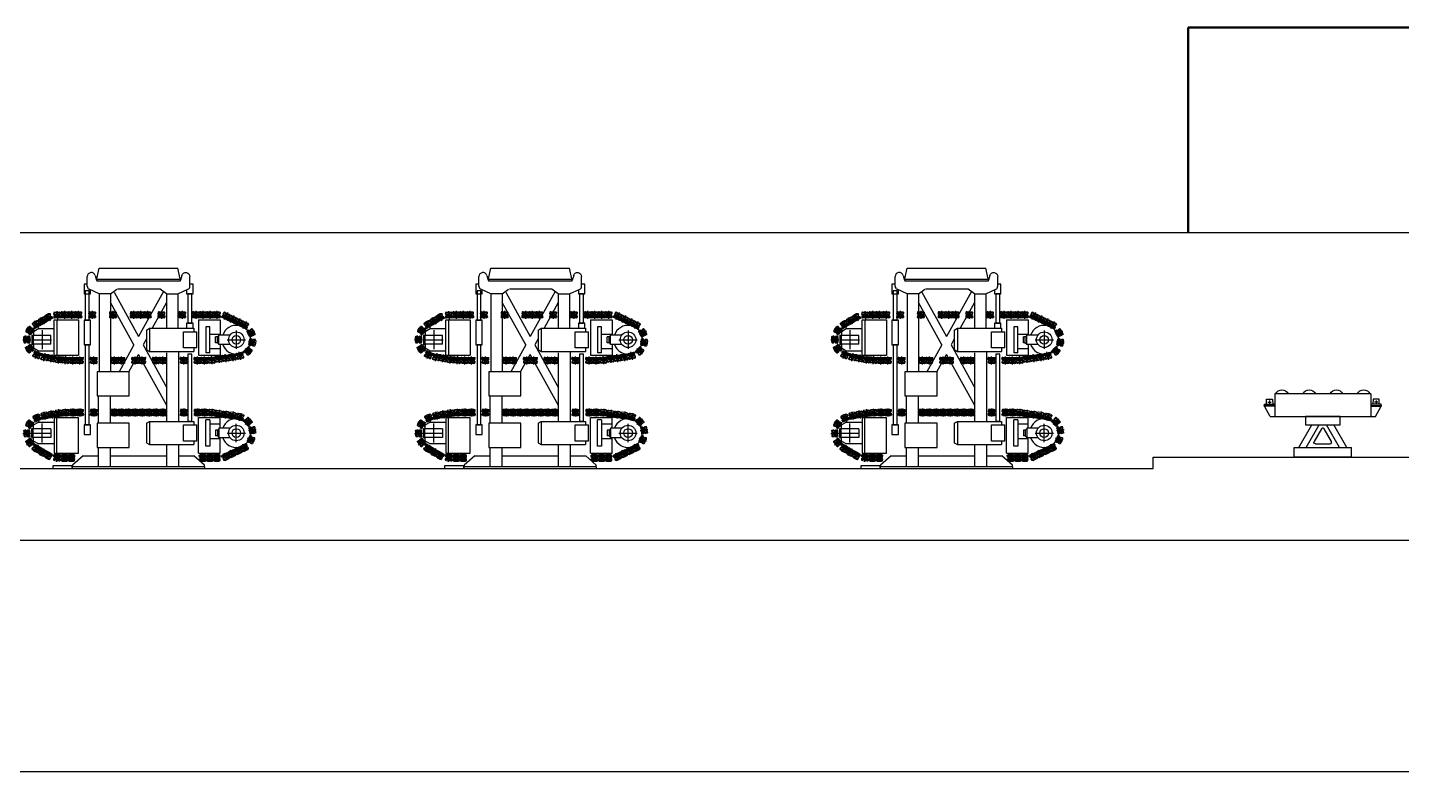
# Model space of a CAD drawing. Extents: x -77424 to 170509, y -26698 to 150000.
# Drawn here: x 39420 to 82277, y 0 to 23200 of the extents above; entities that cross this region are included whole.
import ezdxf

# ---------------------------------------------------------------- set-up
doc = ezdxf.new("R2010")
doc.units = 0
doc.header["$LTSCALE"] = 3.5
doc.header["$MEASUREMENT"] = 0
doc.header["$PDMODE"] = 35
doc.header["$PDSIZE"] = -1
doc.layers.get('0').update_dxf_attribs({"linetype": 'CONTINUOUS'})
doc.layers.add('_REFERENCE', color=253, linetype='CONTINUOUS')
doc.layers.add('E127-X-REF$0$2.06-STEEL-PRI-NWT', color=1, linetype='CONTINUOUS', lineweight=50)

# ---------------------------------------------------------------- blocks, each defined once
blk = doc.blocks.new('structure')
for p, q in [((-1359, 6020), (-1316, 5868)), ((-1305, 5910), (-1230, 6250)), ((-1230, 6250), (1220, 6250)), ((1295, 5910), (1220, 6250)), ((1349, 6020), (1306, 5868)), ((-1605, 5679), (-1605, 5988)), ((-1230, 5440), (-1547, 5588)), ((-1305, 5910), (-1305, 5840)), ((-1305, 5900), (1295, 5900)), ((1295, 5840), (-1305, 5840)), ((-880, 5440), (-680, 5590)), ((670, 5590), (-657, 5590)), ((870, 5440), (670, 5590)), ((1220, 5440), (1537, 5588)), ((1295, 5910), (1295, 5840)), ((1595, 5679), (1595, 5988)), ((-1230, 5440), (-1230, 3015)), ((-880, 5440), (-1230, 5440)), ((-880, 5440), (-880, 3015)), ((-148, 3855), (-876, 5171)), ((-770, 5495), (-5, 4113)), ((771, 5514), (-5, 4113)), ((870, 5177), (425, 4374)), ((870, 5440), (870, 4385)), ((870, 5440), (1220, 5440)), ((1220, 5440), (1220, 4385)), ((239, 4317), (339, 4374)), ((239, 4317), (239, 3707)), ((339, 4374), (339, 3649)), ((339, 4374), (1716, 4374)), ((1716, 4374), (1716, 4262)), ((239, 4038), (138, 3855)), ((1397, 4262), (1810, 4262)), ((1397, 3762), (1397, 4262)), ((1810, 3762), (1810, 4262)), ((-148, 3855), (-613, 3015)), ((-305, 3015), (-5, 3557)), ((880, 1959), (-5, 3557)), ((138, 3855), (880, 2515)), ((239, 3707), (339, 3649)), ((339, 3649), (1716, 3649)), ((880, 1467), (880, 3600)), ((1245, 3639), (1245, 1467)), ((1810, 3762), (1397, 3762)), ((1716, 3762), (1716, 3649)), ((-1300, 3015), (-1300, 2265)), ((-300, 3015), (-1300, 3015)), ((-300, 2265), (-300, 3015)), ((-1300, 2265), (-300, 2265)), ((-1255, 1407), (-1255, 2265)), ((-880, 1407), (-880, 2265)), ((-1300, 1407), (-1300, 657)), ((-300, 1407), (-1300, 1407)), ((-300, 657), (-300, 1407)), ((239, 1410), (339, 1467)), ((239, 1410), (239, 800)), ((339, 1467), (339, 742)), ((339, 1467), (1716, 1467)), ((1397, 1355), (1810, 1355)), ((1397, 855), (1397, 1355)), ((1716, 1467), (1716, 1355)), ((1810, 855), (1810, 1355)), ((-1300, 657), (-300, 657)), ((-1255, 50), (-1255, 657)), ((-880, 50), (-880, 657)), ((239, 800), (339, 742)), ((339, 742), (1716, 742)), ((880, 50), (880, 742)), ((1245, 742), (1245, 50)), ((1810, 855), (1397, 855)), ((1716, 855), (1716, 742)), ((-1734, 390), (-2065, 100)), ((-2065, 100), (-2065, 50)), ((-1734, 390), (-1255, 390)), ((-880, 390), (880, 390)), ((1245, 390), (1724, 390)), ((2055, 100), (1724, 390)), ((2055, 50), (2055, 100))]:
    blk.add_line(p, q)
for points in [[(-1605, 5746), (-1705, 5746), (-1705, 5446), (-1505, 5446), (-1505, 5568)], [(1495, 5568), (1495, 5445), (1695, 5445), (1695, 5745), (1595, 5745)], [(1695, 4374), (1695, 4530), (1495, 4530), (1495, 4374)]]:
    blk.add_lwpolyline(points)
for points in [[(-1665, 4620), (-1545, 4620), (-1545, 5534), (-1665, 5534)], [(1535, 4531), (1655, 4531), (1655, 5445), (1535, 5445)], [(-1705, 3850), (-1505, 3850), (-1505, 4620), (-1705, 4620)], [(-1665, 1360), (-1545, 1360), (-1545, 3850), (-1665, 3850)], [(1535, 1478), (1655, 1478), (1655, 3562), (1535, 3562)], [(-1705, 1060), (-1505, 1060), (-1505, 1360), (-1705, 1360)], [(-2675, 0), (-2075, 0), (-2075, 80), (-2675, 80)], [(-2075, 0), (2065, 0), (2065, 50), (-2075, 50)]]:
    blk.add_lwpolyline(points, close=True)
for centre, start, end in [((-1505, 5679), 180, 245), ((1495, 5679), 295, 0)]:
    blk.add_arc(centre, 100, start, end)
blk.add_ellipse((-1480, 5988), major_axis=(-125, 0), ratio=0.965926, start_param=3.407731, end_param=6.283185)
at = {"extrusion": (0, 0, -1)}
blk.add_ellipse((1470, 5988), major_axis=(125, 0), ratio=0.965926, start_param=3.407731, end_param=6.283185, dxfattribs=at)
blk.add_point((0, 0))
blk = doc.blocks.new('pad')
for p, q in [((-105, 67), (-110, 14)), ((-110, 14), (-109, 9)), ((-97, 72), (-105, 67)), ((-102, 172), (-103, 168)), ((-103, 168), (-103, 135)), ((-102, 50), (102, 50)), ((-99, 120), (-99, 144)), ((-95, 156), (-98, 156)), ((-98, 145), (-95, 145)), ((-59, 72), (-97, 72)), ((-85, 77), (-96, 75)), ((-96, 75), (-96, 72)), ((-95, 158), (-94, 159)), ((-95, 158), (-95, 109)), ((-94, 111), (-95, 111)), ((-95, 109), (-94, 108)), ((94, 159), (-94, 159)), ((-94, 108), (-94, 111)), ((-13, 111), (-94, 111)), ((-94, 108), (-13, 108)), ((-94, 21), (104, 21)), ((-71, 188), (-92, 182)), ((-75, 77), (-85, 77)), ((84, 0), (-84, 0)), ((-76, 108), (-74, 72)), ((-75, 72), (-75, 77)), ((-10, 85), (-72, 85)), ((-68, 188), (68, 188)), ((-56, 21), (-56, 35)), ((-47, 21), (-47, 35)), ((-33, 64), (-32, 67)), ((-33, 64), (43, 64)), ((-28, 21), (-28, 35)), ((-27, 72), (27, 72)), ((-18, 21), (-18, 35)), ((-13, 111), (-13, 108)), ((-10, 103), (-10, 72)), ((-10, 103), (-5, 103)), ((-5, 109), (5, 109)), ((-5, 109), (-5, 72)), ((0, 217), (0, -31)), ((5, 109), (5, 72)), ((10, 103), (5, 103)), ((10, 103), (10, 72)), ((10, 85), (72, 85)), ((13, 111), (13, 108)), ((13, 111), (94, 111)), ((94, 108), (13, 108)), ((18, 21), (18, 35)), ((28, 21), (28, 35)), ((33, 64), (32, 67)), ((47, 21), (47, 35)), ((56, 21), (56, 35)), ((59, 72), (97, 72)), ((71, 188), (92, 182)), ((76, 108), (74, 72)), ((75, 72), (75, 77)), ((75, 77), (85, 77)), ((85, 77), (96, 75)), ((95, 158), (94, 159)), ((94, 108), (94, 111)), ((94, 111), (95, 111)), ((95, 109), (94, 108)), ((95, 158), (95, 109)), ((95, 156), (98, 156)), ((98, 145), (95, 145)), ((96, 75), (96, 72)), ((97, 72), (105, 67)), ((99, 120), (99, 144)), ((102, 172), (103, 168)), ((103, 168), (103, 135)), ((105, 67), (110, 14)), ((110, 14), (109, 9))]:
    blk.add_line(p, q)
for points in [[(-84, 0), (-85, 0), (-107, 6)], [(-35, 50), (-37, 55), (-44, 65), (-49, 69), (-55, 72), (-59, 72)], [(-18, 35), (-28, 35), (-47, 35), (-56, 35)], [(18, 35), (28, 35), (47, 35), (56, 35)], [(35, 50), (37, 55), (44, 65), (49, 69), (55, 72), (59, 72)], [(84, 0), (85, 0), (107, 6)]]:
    blk.add_lwpolyline(points)
for points in [[(-29, 136), (-19, 136), (-14, 127), (-19, 118), (-29, 118), (-34, 127)], [(29, 136), (19, 136), (14, 127), (19, 118), (29, 118), (34, 127)]]:
    blk.add_lwpolyline(points, close=True)
for centre, radius, start, end in [((-105, 14), 5, 175, 185), ((-106, 9), 3, 185, 255), ((-102, 45), 5, 90, 175), ((-98, 135), 5, 180, 258.463), ((-91, 120), 7.5, 180, 237.769), ((-37, -11), 50, 67.6012, 112.3988), ((-27, 67), 5, 90, 175), ((37, -11), 50, 67.6012, 112.3988), ((27, 67), 5, 5, 90), ((91, 120), 7.5, 302.231, 0), ((98, 135), 5, 281.537, 0), ((102, 45), 5, 5, 90), ((106, 9), 3, 285, 355), ((105, 14), 5, 355, 5)]:
    blk.add_arc(centre, radius, start, end)
for centre, major_axis, ratio, start_param, end_param in [((-88, 169), (15, 0), 0.939926, 1.865031, 2.903271), ((-98, 183), (0, -27.4), 0.182385, 5.127165, 6.283185), ((-86, 144), (-12, 0), 0.976709, 6.192132, 6.283185), ((-98, 150), (5, 0), 0.976709, 4.521168, 4.712389), ((-68, 176), (13, 0), 0.939926, 1.570796, 1.865031)]:
    blk.add_ellipse(centre, major_axis=major_axis, ratio=ratio, start_param=start_param, end_param=end_param)
at = {"extrusion": (0, 0, -1)}
for centre, major_axis, ratio, start_param, end_param in [((0, 104), (15, 0), 0.976616, 3.627111, 5.797667), ((0, 101), (-15, 0), 0.976616, 0.485518, 2.656075), ((68, 176), (-13, 0), 0.939926, 1.570796, 1.865031), ((88, 169), (-15, 0), 0.939926, 1.865031, 2.903271), ((98, 183), (0, -27.4), 0.182385, 5.127165, 6.283185), ((98, 150), (-5, 0), 0.976709, 4.521168, 4.712389), ((86, 144), (12, 0), 0.976709, 6.192132, 6.283185)]:
    blk.add_ellipse(centre, major_axis=major_axis, ratio=ratio, start_param=start_param, end_param=end_param, dxfattribs=at)
blk = doc.blocks.new('tracks')
for p, q in [((-3130, 4352), (-3280, 4265)), ((-2640, 4352), (-3130, 4352)), ((-2640, 3532), (-2640, 4637)), ((-2640, 4637), (-1880, 4637)), ((-2555, 4637), (-2555, 3532)), ((-1880, 4637), (-1880, 3532)), ((1870, 4637), (2545, 4637)), ((1870, 4637), (1870, 3532)), ((2096, 4419), (2096, 3604)), ((2221, 4419), (2096, 4419)), ((2221, 3604), (2221, 4419)), ((2545, 4637), (2545, 4159)), ((-3330, 4157), (-3330, 3867)), ((-3330, 4157), (-3290, 4157)), ((-3330, 3867), (-3290, 3867)), ((-3290, 4157), (-3290, 3867)), ((-2740, 4147), (-3290, 4147)), ((-3290, 3947), (-3290, 3877)), ((-2740, 3877), (-3290, 3877)), ((-3280, 4265), (-3280, 4147)), ((-3280, 3877), (-3280, 3759)), ((-2740, 3877), (-2740, 4147)), ((2221, 4187), (2545, 4187)), ((2393, 3922), (2393, 4102)), ((2453, 4102), (2393, 4102)), ((2453, 3922), (2393, 3922)), ((2453, 4102), (2498, 4147)), ((2453, 3922), (2453, 4102)), ((2453, 3922), (2498, 3877)), ((2498, 3864), (2498, 4159)), ((2852, 4159), (2498, 4159)), ((2498, 3864), (2498, 4159)), ((2852, 3864), (2498, 3864)), ((2545, 3864), (2545, 3532)), ((-3280, 3759), (-3130, 3672)), ((-3130, 3672), (-2640, 3672)), ((-2640, 3532), (-1880, 3532)), ((1870, 3532), (2545, 3532)), ((2221, 3604), (2096, 3604)), ((2545, 3732), (2221, 3732)), ((-3280, 1358), (-3130, 1445)), ((-3280, 1240), (-3280, 1358)), ((-3130, 1445), (-2640, 1445)), ((-2640, 1585), (-1880, 1585)), ((-2640, 1585), (-2640, 480)), ((-2555, 480), (-2555, 1585)), ((-1880, 480), (-1880, 1585)), ((1870, 1585), (2545, 1585)), ((1870, 480), (1870, 1585)), ((2096, 698), (2096, 1513)), ((2221, 1513), (2096, 1513)), ((2221, 1513), (2221, 698)), ((2545, 1385), (2221, 1385)), ((2545, 1253), (2545, 1585)), ((-3330, 960), (-3330, 1250)), ((-3330, 1250), (-3290, 1250)), ((-3330, 960), (-3290, 960)), ((-3290, 960), (-3290, 1250)), ((-2740, 1240), (-3290, 1240)), ((-3290, 1170), (-3290, 1240)), ((-2740, 970), (-3290, 970)), ((-3280, 852), (-3280, 970)), ((-2740, 1240), (-2740, 970)), ((2221, 930), (2545, 930)), ((2393, 1195), (2393, 1015)), ((2453, 1195), (2393, 1195)), ((2453, 1015), (2393, 1015)), ((2453, 1195), (2498, 1240)), ((2453, 1195), (2453, 1015)), ((2453, 1015), (2498, 970)), ((2498, 1253), (2498, 958)), ((2852, 1253), (2498, 1253)), ((2498, 1253), (2498, 958)), ((2852, 958), (2498, 958)), ((2545, 480), (2545, 958)), ((-3130, 765), (-3280, 852)), ((-2640, 765), (-3130, 765)), ((-2640, 480), (-1880, 480)), ((1870, 480), (2545, 480)), ((2221, 698), (2096, 698))]:
    blk.add_line(p, q)
at = {"linetype": 'Continuous'}
for p, q in [((-3015, 4307), (-3015, 3717)), ((3045, 4300), (3045, 3725)), ((-3310, 4012), (-2720, 4012)), ((2758, 4012), (3333, 4012)), ((-3015, 810), (-3015, 1400)), ((3045, 818), (3045, 1393)), ((-3310, 1105), (-2720, 1105)), ((2758, 1105), (3333, 1105))]:
    blk.add_line(p, q, dxfattribs=at)
for centre, radius in [((3045, 4012), 243), ((3045, 4012), 135), ((3045, 1105), 243), ((3045, 1105), 135)]:
    blk.add_circle(centre, radius)
for centre in [(3045, 4012), (3045, 1105)]:
    blk.add_arc(centre, 450, 199.134, 160.866)
blk.add_point((0, 0))
for p, rotation in [((-2960, 4522), 30.371236057817992), ((-2774, 4631), 30.371236057817992), ((-2537, 4690), 3.62), ((2675, 4667), 334.330391095817), ((2870, 4573), 334.330391095817), ((3065, 4480), 334.330391095817), ((-3320, 4252), 54.49999999999999), ((-3146, 4412), 30.371236057817992), ((3259, 4386), 334.330391095817), ((3259, 4386), 334.330391095818), ((3421, 4186), 295.6298646129671), ((-3396, 4020), 89.00000000000001), ((-3327, 3783), 122.56999999999998), ((3453, 3943), 261.1298646129671), ((-3138, 3627), 156.78000000000003), ((-2918, 3563), 170.00000000000003), ((-2705, 3526), 170.00000000000003), ((-2486, 3488), 175.23999999999998), ((-2271, 3470), 175.23999999999998), ((-2050, 3462), 180), ((-1834, 3462), 180), ((-1402, 3462), 180), ((-755, 3462), 180), ((-539, 3462), 180), ((-107, 3462), 180), ((109, 3462), 180), ((541, 3462), 180), ((757, 3462), 180), ((1404, 3462), 180), ((1836, 3462), 180), ((2052, 3462), 180), ((2272, 3470), 183.94), ((2489, 3507), 187.03), ((2703, 3533), 187.03), ((2917, 3560), 187.03), ((3137, 3602), 194.26000000000002), ((3342, 3724), 226.62986461296697)]:
    blk.add_blockref('pad', p, dxfattribs=dict(rotation=rotation))
for p in [(-2317, 4697), (-2101, 4697), (-1885, 4697), (-1453, 4697), (-806, 4697), (-158, 4697), (58, 4697), (274, 4697), (706, 4697), (1353, 4697), (1785, 4697), (2001, 4697), (2217, 4697), (2433, 4697)]:
    blk.add_blockref('pad', p)
at = {"xscale": -1}
for p, rotation in [((-3138, 1490), 23.22), ((-2918, 1554), 10), ((-2705, 1591), 10), ((-2486, 1629), 4.76), ((-2271, 1647), 4.76), ((2272, 1647), 356.06000000000006), ((2489, 1610), 352.9700000000001), ((2703, 1584), 352.9700000000001), ((2917, 1557), 352.9700000000001), ((3137, 1515), 345.74), ((-3327, 1334), 57.429999999999986), ((3342, 1393), 313.370135387033), ((3453, 1174), 278.87013538703303), ((-3396, 1097), 91), ((-3320, 865), 125.50000000000001), ((3421, 931), 244.37013538703306), ((-3146, 705), 149.628763942182), ((-2960, 595), 149.628763942182), ((-2774, 486), 149.628763942182), ((-2537, 427), 176.38000000000002), ((-2317, 420), 180), ((-2101, 420), 180), ((2001, 420), 180), ((2217, 420), 180), ((2433, 420), 180), ((2675, 450), 205.669608904183), ((2870, 544), 205.669608904183), ((3065, 637), 205.669608904183), ((3259, 731), 205.669608904183), ((3259, 731), 205.669608904182)]:
    blk.add_blockref('pad', p, dxfattribs=dict(at, rotation=rotation))
for p in [(-2050, 1655), (-1834, 1655), (-1402, 1655), (-755, 1655), (-539, 1655), (-323, 1655), (-107, 1655), (109, 1655), (325, 1655), (541, 1655), (757, 1655), (1404, 1655), (1836, 1655), (2052, 1655)]:
    blk.add_blockref('pad', p, dxfattribs=at)
blk = doc.blocks.new('BR1')
at = {"linetype": 'Continuous', "lineweight": -2}
for p, q in [((-1761, 1656), (-1755, 1809)), ((-1755, 1809), (-1567, 1809)), ((-1567, 1809), (-1559, 1656)), ((-1499, 1976), (-1499, 1275)), ((1499, 1976), (1499, 1275)), ((1567, 1809), (1559, 1656)), ((1755, 1809), (1567, 1809)), ((1761, 1656), (1755, 1809)), ((-1826, 1592), (-1826, 1611)), ((-1499, 1611), (-1826, 1611)), ((-1499, 1592), (-1826, 1592)), ((-1641, 1275), (-1822, 1592)), ((-1821, 1611), (-1821, 1656)), ((1499, 1611), (1826, 1611)), ((1499, 1592), (1826, 1592)), ((1641, 1275), (1822, 1592)), ((1821, 1611), (1821, 1656)), ((1826, 1592), (1826, 1611)), ((-1641, 1275), (1641, 1275)), ((-751, 300), (-341, 1010)), ((-520, 300), (-111, 1010)), ((-43, 886), (-269, 495)), ((269, 495), (43, 886)), ((520, 300), (111, 1010)), ((751, 300), (341, 1010)), ((-890, 0), (-890, 300)), ((-890, 300), (890, 300)), ((-890, 0), (0, 0)), ((-226, 420), (226, 420)), ((890, 0), (890, 300))]:
    blk.add_line(p, q, dxfattribs=at)
for p, q in [((-1711, 1721), (-1611, 1721)), ((-1661, 1771), (-1661, 1671)), ((1499, 1976), (-1499, 1976)), ((1711, 1721), (1611, 1721)), ((1661, 1771), (1661, 1671)), ((-1821, 1656), (-1499, 1656)), ((1821, 1656), (1499, 1656)), ((-541, 1275), (-541, 1010)), ((541, 1275), (-541, 1275)), ((-541, 1010), (541, 1010)), ((541, 1010), (541, 1275)), ((890, 0), (-890, 0))]:
    blk.add_line(p, q)
for points in [[(-1467, 1976), (-1437, 2029), (-1391, 2068), (-1335, 2092), (-1275, 2100), (-1215, 2092), (-1159, 2068), (-1113, 2029), (-1083, 1976)], [(-617, 1976), (-587, 2029), (-541, 2068), (-485, 2092), (-425, 2100), (-365, 2092), (-309, 2068), (-263, 2029), (-233, 1976)], [(233, 1976), (263, 2029), (309, 2068), (365, 2092), (425, 2100), (485, 2092), (541, 2068), (587, 2029), (617, 1976)], [(1083, 1976), (1113, 2029), (1159, 2068), (1215, 2092), (1275, 2100), (1335, 2092), (1391, 2068), (1437, 2029), (1467, 1976)], [(-226, 420), (-258, 432), (-275, 461), (-269, 495)], [(226, 420), (258, 432), (275, 461), (269, 495)]]:
    blk.add_lwpolyline(points)
blk.add_arc((0, 861), 50, 30.0414, 149.9586, dxfattribs=at)
blk = doc.blocks.new('S1200_outlint')
at = {"lineweight": -3}
for p, q in [((153358, 16800), (0, 16800)), ((33726, 0), (150026, 0))]:
    blk.add_line(p, q, dxfattribs=at)
blk.add_lwpolyline([(0, 8400), (14000, 8400), (14000, 9450), (74533, 9450), (74533, 9800), (150018, 9800)])
at = {"layer": 'E127-X-REF$0$2.06-STEEL-PRI-NWT'}
for p, q in [((75623, 23200), (142823, 23200)), ((75623, 16800), (75623, 23200))]:
    blk.add_line(p, q, dxfattribs=at)

msp = doc.modelspace()

# ---------------------------------------------------------------- linework, layer by layer
at = {"color": 4}
msp.add_line((151476.5, 7199.9), (-77423.6, 7205), dxfattribs=at)

# ---------------------------------------------------------------- block references
at = {"layer": '_REFERENCE'}
for name, p in [('S1200_outlint', (0, 0)), ('structure', (42889, 9450)), ('structure', (55106.7, 9450)), ('structure', (68089, 9450)), ('tracks', (42889, 9450)), ('tracks', (55106.7, 9450)), ('tracks', (68089, 9450)), ('BR1', (79822, 9800))]:
    msp.add_blockref(name, p, dxfattribs=at)

doc.saveas('drawing.dxf')
